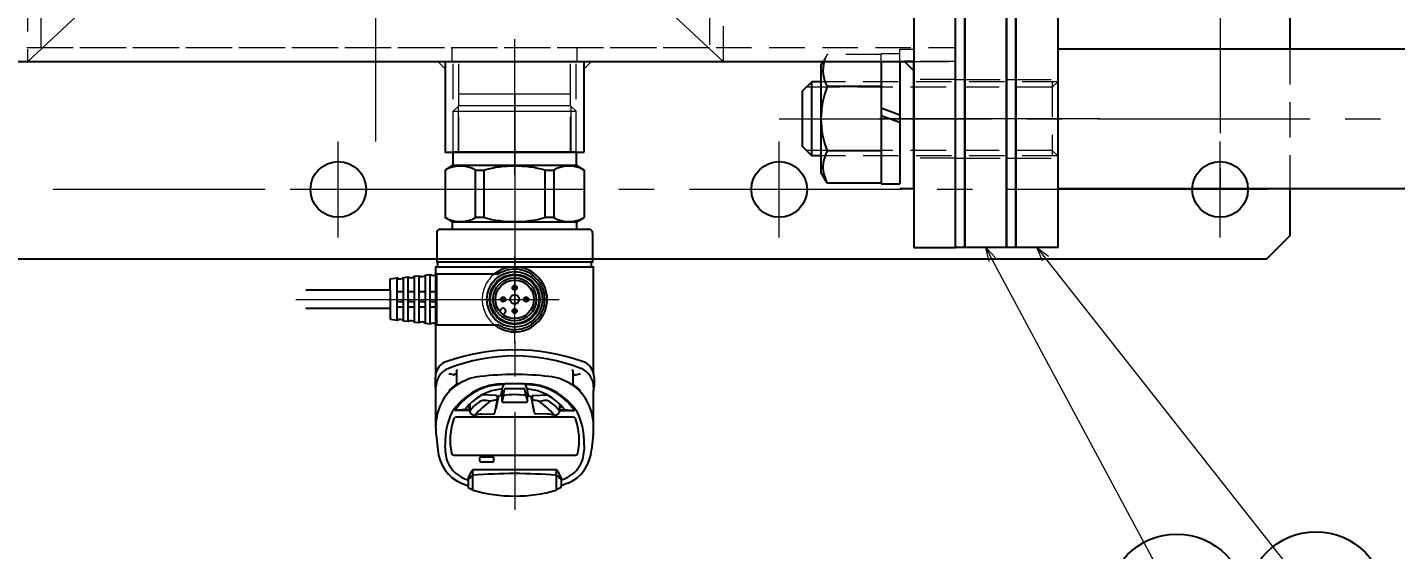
# Model space of a CAD drawing. Header units: millimetres. Extents: x 0 to 38884, y -3675 to 8056.
# Drawn here: x 35126.3 to 35421.1, y 1202.6 to 1315.1 of the extents above; entities that cross this region are included whole.
import ezdxf
from ezdxf import colors
from ezdxf.entities.mleader import LeaderData, LeaderLine
from ezdxf.enums import TextEntityAlignment as Align
from ezdxf.math import Vec2, Vec3

# ---------------------------------------------------------------- set-up
doc = ezdxf.new("R2010")
doc.units = ezdxf.units.MM
doc.header["$LTSCALE"] = 2.4
for name, pattern in [('CENTER2', [28.575, 19.05, -3.175, 3.175, -3.175]), ('HIDDEN', [9.525, 6.35, -3.175]), ('HIDDEN2', [4.7625, 3.175, -1.5875])]:
    doc.linetypes.add(name, pattern=pattern)
for name, color, linetype, lineweight in [('01_外形線', 7, 'Continuous', 25), ('02_細線', 5, 'Continuous', 13), ('03_かくれ線', 6, 'HIDDEN2', 13), ('04_HIDDEN', 2, 'HIDDEN', 13), ('04_中心線', 1, 'CENTER2', 9), ('05_CENTER', 4, 'CENTER2', 13), ('08_DIM', 3, 'Continuous', 13), ('11_HATCH', 4, 'Continuous', 13)]:
    doc.layers.add(name, color=color, linetype=linetype, lineweight=lineweight)
doc.layers.add('10_DRAFT', color=8, linetype='Continuous', lineweight=0, plot=False)
doc.styles.get("Standard").update_dxf_attribs({"font": 'txt.shx', "bigfont": 'extfont2.shx'})

# ---------------------------------------------------------------- blocks, each defined once
blk = doc.blocks.new('AM_BALLOON1')
at = {"transparency": 16777216}
blk.add_circle((0, 0), 5, dxfattribs=at)
blk.add_attdef('B_NUMBER', text='', height=3, dxfattribs=at).set_placement((0, 0), align=Align.MIDDLE_CENTER)
blk = doc.blocks.new('_OPEN')
at = {"color": 0, "linetype": 'ByBlock'}
for p, q in [((-1, 0.167), (0, 0)), ((0, 0), (-1, -0.167)), ((0, 0), (-1, 0))]:
    blk.add_line(p, q, dxfattribs=at)
blk = doc.blocks.new('GP-M＊＊Ta_1')
at = {"color": 0}
for p, q in [((-11.44, 71.35), (-10, 71.89)), ((-10, 72.28), (-9, 72.79)), ((-10, 72.28), (-10, 71.89)), ((-10, 70.16), (-10, 71.89)), ((-9, 72.79), (-9, 68.45)), ((-9, 71.11), (-9, 71.11)), ((9, 72.79), (9, 68.45)), ((10, 72.28), (9, 72.79)), ((10, 72.28), (10, 71.89)), ((10, 70.16), (10, 71.89)), ((11.44, 71.35), (10, 71.89)), ((-9, 68.45), (0, 68.45)), ((0, 68.45), (9, 68.45)), ((13.11, 65.27), (-13.11, 65.27)), ((4.5, 66.5), (4.5, 65.85)), ((7.2, 66.72), (4.8, 66.72)), ((7.2, 65.63), (4.8, 65.63)), ((7.2, 65.63), (4.8, 65.63)), ((7.5, 66.5), (7.5, 65.85)), ((-16.9, 60.92), (-16.55, 64.1)), ((16.9, 60.92), (16.55, 64.1)), ((-17, 59.36), (-17, 51.41)), ((17, 59.36), (17, 51.41)), ((-12.61, 57.07), (12.61, 57.07)), ((-7.12, 56.43), (-4.52, 56.34)), ((-4.29, 56.14), (-3.78, 53.63)), ((4.29, 56.14), (3.78, 53.63)), ((7.12, 56.43), (4.52, 56.34)), ((-10.67, 55.62), (-12.87, 55.62)), ((-10.67, 55.41), (-12.87, 55.62)), ((-10, 55.62), (-10.67, 55.62)), ((-10, 55.48), (-10.67, 55.41)), ((-9.65, 55.62), (-10, 55.62)), ((-9.65, 55.51), (-10, 55.48)), ((-9.87, 54.8), (-9.81, 54.45)), ((-9.65, 54.23), (-9.65, 55.89)), ((-5.15, 53.64), (-6.22, 53.5)), ((-3.58, 52.83), (-4.09, 55.33)), ((-3.77, 52.52), (-3.77, 53.6)), ((-2.42, 52.44), (-2.73, 53.67)), ((-2.73, 53.67), (-2.73, 51.24)), ((2.53, 53.87), (-2.53, 53.87)), ((2.42, 52.44), (2.73, 53.67)), ((2.73, 53.67), (2.73, 51.24)), ((3.58, 52.83), (4.09, 55.33)), ((3.77, 52.52), (3.77, 53.6)), ((5.15, 53.64), (6.22, 53.5)), ((9.65, 54.23), (9.65, 55.89)), ((9.65, 55.62), (10, 55.62)), ((9.65, 55.51), (10, 55.48)), ((9.87, 54.8), (9.81, 54.45)), ((10, 55.62), (10.67, 55.62)), ((10, 55.48), (10.67, 55.41)), ((10.67, 55.41), (12.87, 55.62)), ((10.67, 55.62), (12.87, 55.62)), ((-17.1, 48.54), (-17.1, 50.48)), ((-17, 50.59), (-17, 51.41)), ((-4.07, 52.44), (-7, 52.26)), ((-3.68, 52.59), (-3.77, 53.03)), ((-2.86, 52.44), (-3.66, 52.61)), ((-2.91, 52.17), (-2.73, 51.24)), ((-2.73, 51.24), (-2.68, 51.01)), ((-2.68, 51.01), (-2.43, 50.21)), ((-2.42, 52.44), (-2.2, 51.08)), ((2.42, 52.44), (2.2, 51.08)), ((2.68, 51.01), (2.43, 50.21)), ((2.73, 51.24), (2.68, 51.01)), ((2.91, 52.17), (2.73, 51.24)), ((2.86, 52.44), (3.66, 52.61)), ((3.68, 52.59), (3.77, 53.03)), ((4.07, 52.44), (7, 52.26)), ((17, 51.41), (17, 50.59)), ((17.1, 48.54), (17.1, 50.48)), ((-17, 47.62), (-17, 24.75)), ((-13.18, 47.95), (-14.04, 47.77)), ((-12.62, 47.75), (-13.06, 47.94)), ((-12.5, 47), (-12.5, 49.97)), ((12.5, 47), (12.5, 49.97)), ((12.62, 47.75), (13.06, 47.94)), ((13.18, 47.95), (14.05, 47.77)), ((17, 47.62), (17, 24.75)), ((2.48, 35.03), (2.09, 34.63)), ((2.93, 33.79), (3.33, 34.18)), ((-16.55, 24.7), (-16.95, 24.7)), ((-16.8, 17.4), (-16.8, 23.65)), ((-16.75, 23.7), (-16.55, 23.7)), ((16.55, 24.7), (-16.55, 24.7)), ((-16.55, 24.7), (-16.55, 23.7)), ((-16.55, 23.7), (16.55, 23.7)), ((16.95, 24.7), (16.55, 24.7)), ((16.55, 24.7), (16.55, 23.7)), ((16.55, 23.7), (16.75, 23.7)), ((16.8, 17.4), (16.8, 23.65)), ((-13.4, 16.6), (-16, 16.6)), ((-13.4, 15), (-15, 14.08)), ((13.4, 16.6), (-13.4, 16.6)), ((-13.4, 16.6), (-13.4, 15)), ((13.4, 15), (-13.4, 15)), ((16, 16.6), (13.4, 16.6)), ((13.4, 16.6), (13.4, 15)), ((13.4, 15), (15, 14.08)), ((-15, 3.83), (-15, 14.08)), ((-8.42, 3.83), (-8.42, 14.08)), ((-8.42, 14.08), (-6.54, 14.08)), ((-6.54, 14.08), (-6.54, 3.83)), ((6.54, 14.08), (6.54, 3.83)), ((6.54, 14.08), (8.42, 14.08)), ((8.42, 14.08), (8.42, 3.83)), ((15, 3.83), (15, 14.08)), ((-13.22, 2.8), (-15, 3.83)), ((-6.54, 3.83), (-8.42, 3.83)), ((8.42, 3.83), (6.54, 3.83)), ((13.22, 2.8), (15, 3.83)), ((13.22, 2.8), (-13.22, 2.8)), ((-13.22, 0), (-13.22, 2.8)), ((-13.22, 0), (13.22, 0)), ((13.22, 2.8), (13.22, 0))]:
    blk.add_line(p, q, dxfattribs=at)
for centre, radius in [((0, 31.7), 6), ((0, 31.7), 5.4), ((0, 31.7), 5.25), ((0, 31.7), 4.65), ((0, 31.7), 4.15), ((0, 31.7), 1), ((0, 34.2), 0.5), ((0, 34.2), 0.203), ((-2.5, 31.7), 0.5), ((-2.5, 31.7), 0.203), ((0, 29.2), 0.5), ((2.5, 31.7), 0.5), ((2.5, 31.7), 0.203), ((0, 29.2), 0.203)]:
    blk.add_circle(centre, radius, dxfattribs=at)
for centre, radius, start, end in [((0, 42.32), 31.78, 73.5464, 106.4536), ((-8.09, 63.56), 8.48, 113.2738, 176.3546), ((8.09, 63.56), 8.48, 3.6454, 66.7262), ((-8.35, 64.19), 6.62, 104.4095, 158.8557), ((-6.45, 73.18), 4.39, 216.0305, 234.4836), ((-4.5, 72.23), 5.88, 200.644, 220.0351), ((0, 185.21), 115.95, 265.5479, 274.4513), ((6.45, 73.18), 4.39, 305.5164, 323.9695), ((4.5, 72.23), 5.88, 319.9649, 339.356), ((8.35, 64.19), 6.62, 21.1443, 75.5905), ((-4.97, 63.49), 10.05, 162.08, 182.8369), ((-0.71, 62.01), 13.2, 167.4122, 200.4388), ((-13.11, 64.77), 0.5, 90, 167.4122), ((4.68, 66.5), 0.179, 126.0666, 180), ((4.68, 65.85), 0.179, 180, 233.9334), ((4.8, 66.34), 0.384, 90, 126.0666), ((4.8, 66.01), 0.384, 233.9334, 270), ((7.2, 66.34), 0.384, 53.9334, 90), ((7.2, 66.01), 0.384, 270, 306.0666), ((7.32, 66.5), 0.179, 0, 53.9334), ((7.32, 65.85), 0.179, 306.0666, 0), ((0.71, 62.01), 13.2, 339.5612, 12.5878), ((13.11, 64.77), 0.5, 12.5878, 90), ((4.97, 63.49), 10.05, 357.1631, 17.92), ((-0.03, 62.61), 14.97, 178.5354, 205.8114), ((0.03, 62.61), 14.97, 334.1886, 1.4646), ((-7.18, 59.5), 9.83, 171.6864, 180.8201), ((7.18, 59.5), 9.83, 359.1799, 8.3136), ((-5.99, 59.02), 11, 180.4291, 234.2155), ((-2.39, 63.04), 13.11, 212.018, 271.3996), ((-12.61, 57.57), 0.5, 200.4388, 270), ((-9.15, 55.87), 0.504, 143.0274, 221.8632), ((-8.53, 55.41), 1.27, 88.6961, 143.4598), ((2.16, 65.06), 13.56, 218.1577, 237.3496), ((-6.93, 61.3), 4.88, 251.2008, 267.7819), ((-4.53, 56.09), 0.25, 11.4664, 88.0083), ((2.39, 63.04), 13.11, 268.6004, 327.982), ((4.53, 56.09), 0.25, 91.9917, 168.5336), ((-2.16, 65.06), 13.56, 302.6504, 321.8423), ((6.93, 61.3), 4.88, 272.2181, 288.7992), ((8.53, 55.41), 1.27, 36.5402, 91.3039), ((9.15, 55.87), 0.504, 318.1368, 36.9726), ((5.99, 59.02), 11, 305.7845, 359.5709), ((12.61, 57.57), 0.5, 270, 339.5612), ((-2.47, 62.61), 12.53, 213.904, 270.4733), ((-1.84, 62), 11.02, 216.7249, 265.6197), ((-9.29, 54.86), 0.587, 127.9747, 186.5739), ((-9.32, 54.27), 0.577, 124.7688, 151.1454), ((-9.42, 54.5), 0.394, 187.4718, 199.5162), ((-2.45, 61.53), 9.28, 220.2975, 236.2786), ((-6.49, 55.48), 2, 236.2786, 277.8418), ((-3.41, 59.88), 6.47, 254.3579, 263.5525), ((-4.38, 55.26), 0.292, 13.9809, 37.0195), ((-4.06, 54.11), 0.671, 263.6623, 282.8202), ((-3.95, 53.64), 0.188, 282.1625, 335.2063), ((-3.89, 53.6), 0.12, 339.9352, 12.4853), ((-2.53, 53.67), 0.2, 90.0011, 180), ((2.47, 62.61), 12.53, 269.5267, 326.096), ((2.53, 53.67), 0.2, 0, 89.9989), ((1.84, 62), 11.02, 274.3803, 323.2751), ((3.89, 53.6), 0.12, 167.5147, 200.0648), ((3.95, 53.64), 0.188, 204.7937, 257.8375), ((4.06, 54.11), 0.671, 257.1798, 276.3377), ((4.38, 55.26), 0.292, 142.9805, 166.0191), ((3.41, 59.88), 6.47, 276.4475, 285.6421), ((6.49, 55.48), 2, 262.1582, 303.7214), ((2.45, 61.53), 9.28, 303.7214, 319.7025), ((9.29, 54.86), 0.587, 353.4261, 52.0253), ((9.32, 54.27), 0.577, 28.8546, 55.2312), ((9.42, 54.5), 0.394, 340.4838, 352.5282), ((-12.75, 50.48), 4.35, 167.6893, 180), ((-12.73, 50.59), 4.27, 180, 248.5262), ((-13.49, 51.73), 0.72, 197.4859, 224.4986), ((-5.9, 59.4), 11.51, 225.2245, 235.0173), ((-4.08, 53.02), 0.589, 270.4829, 319.0255), ((-3.78, 52.78), 0.209, 315.4324, 12.1745), ((-2.63, 52.26), 0.292, 108.4253, 197.8214), ((-2.53, 51.4), 0.469, 114.5208, 129.6137), ((-2.05, 50.33), 0.4, 197.1995, 267.0765), ((-0.01, 66.27), 14.04, 260.1067, 279.9992), ((-2.01, 51.11), 0.2, 189.1969, 271.5322), ((0, -23.9), 74.84, 88.4678, 91.5322), ((2.01, 51.11), 0.2, 268.4678, 350.8031), ((2.05, 50.33), 0.4, 272.9235, 342.8005), ((2.63, 52.26), 0.292, 342.1786, 71.5747), ((2.53, 51.4), 0.469, 50.3863, 65.4792), ((3.78, 52.78), 0.209, 167.8255, 224.5676), ((4.08, 53.02), 0.589, 220.9745, 269.5171), ((5.9, 59.4), 11.51, 304.9827, 314.7755), ((13.49, 51.73), 0.72, 315.5014, 342.5141), ((12.73, 50.59), 4.27, 291.4738, 0), ((12.75, 50.48), 4.35, 0, 12.3107), ((-12.75, 48.54), 4.35, 180, 192.3107), ((-13.36, 48.63), 3.78, 195.5713, 250.3338), ((-13.98, 47.53), 0.246, 104.8992, 144.2618), ((-13.14, 47.75), 0.2, 66.5232, 101.9143), ((-12.7, 47.56), 0.2, 0, 66.5232), ((-12.36, 49.94), 0.14, 126.7599, 168.456), ((-5.99, 60.32), 12.08, 237.8224, 263.4213), ((0, 113.1), 65.2, 263.5049, 276.4951), ((0, 90.45), 40.57, 267.0724, 272.9276), ((5.99, 60.32), 12.08, 276.5787, 302.1776), ((12.36, 49.94), 0.14, 11.544, 53.2401), ((12.7, 47.56), 0.2, 113.4768, 180), ((13.14, 47.75), 0.2, 78.0857, 113.4768), ((13.98, 47.53), 0.246, 35.7382, 75.1008), ((13.36, 48.63), 3.78, 289.6662, 344.4287), ((12.75, 48.54), 4.35, 347.6893, 0), ((0, 87.17), 44.57, 250.8386, 289.1614), ((0, 82.94), 39.04, 248.5262, 291.4738), ((-12.06, 47.03), 0.442, 184.1998, 208.8091), ((12.06, 47.03), 0.442, 331.1909, 355.8002), ((2.51, 34.21), 0.6, 135, 315), ((-16.95, 24.75), 0.05, 180, 270), ((-16.75, 23.65), 0.05, 90, 180), ((16.75, 23.65), 0.05, 0, 90), ((16.95, 24.75), 0.05, 270, 0), ((-16, 17.4), 0.8, 180, 270), ((-11.71, 8.26), 6.68, 60.4959, 119.5041), ((0, -10.17), 25.11, 74.9098, 105.0902), ((11.71, 8.26), 6.68, 60.4959, 119.5041), ((16, 17.4), 0.8, 270, 0), ((-11.71, 9.64), 6.68, 240.4959, 299.5041), ((0, 28.08), 25.11, 254.9098, 285.0902), ((11.71, 9.64), 6.68, 240.4959, 299.5041)]:
    blk.add_arc(centre, radius, start, end, dxfattribs=at)
at = {"layer": '05_CENTER', "color": 0}
for p, q in [((0, -12.6), (0, 77.09)), ((8.5, 31.7), (-8.5, 31.7))]:
    blk.add_line(p, q, dxfattribs=at)
at = {"layer": '10_DRAFT'}
for p, q in [((12.2, -9.86), (12.2, 0)), ((-13.22, 0), (-13.22, -8.84)), ((-12.2, 0), (-12.2, -9.86)), ((13.22, 0), (13.22, -8.84)), ((-12.06, -10), (-13.22, -8.84)), ((13.22, -8.84), (-13.22, -8.84)), ((12.06, -10), (13.22, -8.84)), ((-12.06, -10), (-12, -10)), ((-12, -10), (12, -10)), ((-12, -10), (-12, -12.6)), ((12, -10), (12, -12.6)), ((12, -10), (12.06, -10)), ((12, -12.6), (-12, -12.6))]:
    blk.add_line(p, q, dxfattribs=at)
blk = doc.blocks.new('OP-75722c_1')
at = {"color": 0}
for p, q in [((-5.5, -16.8), (-5.5, -3.46)), ((5.5, -16.8), (5.5, -3.46)), ((5.5, -16.8), (-5.5, -16.8)), ((-1.65, -16.8), (-1.65, -18.18)), ((0.5, -16.8), (0.5, -18.18)), ((1.65, -16.8), (1.65, -18.18)), ((5.34, -18.18), (-5.36, -18.18)), ((-5.25, -19.18), (-5.36, -18.18)), ((5.23, -19.18), (-5.25, -19.18)), ((5.07, -20.55), (-5.11, -20.55)), ((-5, -21.55), (-5.11, -20.55)), ((-1.65, -19.18), (-1.65, -20.55)), ((0.5, -19.18), (0.5, -20.55)), ((1.65, -19.18), (1.65, -20.55)), ((5.07, -20.55), (4.95, -21.55)), ((5.34, -18.18), (5.23, -19.18)), ((4.95, -21.55), (-5, -21.55)), ((4.8, -22.92), (-4.86, -22.92)), ((-4.75, -23.92), (-4.86, -22.92)), ((-1.65, -21.55), (-1.65, -22.92)), ((0.5, -21.55), (0.5, -22.92)), ((1.65, -21.55), (1.65, -22.92)), ((4.8, -22.92), (4.68, -23.92)), ((4.68, -23.92), (-4.75, -23.92)), ((4.52, -25.3), (-4.61, -25.3)), ((-4.45, -26.8), (-4.61, -25.3)), ((-1.65, -23.92), (-1.65, -25.3)), ((0.5, -23.92), (0.5, -25.3)), ((1.65, -23.92), (1.65, -25.3)), ((4.52, -25.3), (4.35, -26.8)), ((-2, -26.8), (-4.45, -26.8)), ((-2, -26.8), (-2, -45)), ((-2, -26.8), (2, -26.8)), ((2, -26.8), (2, -45)), ((2, -26.8), (4.35, -26.8))]:
    blk.add_line(p, q, dxfattribs=at)
for centre, radius, start, end in [((0, 0), 7, 321.7868, 218.2132), ((0, 0), 6.5, 327.7958, 212.2042), ((-6.15, -17.56), 1, 322.2627, 49.7255), ((6.14, -17.57), 1, 129.6488, 217.2308), ((-5.9, -19.94), 1, 322.2627, 49.7255), ((5.86, -19.94), 1, 129.6488, 217.2308), ((-5.65, -22.31), 1, 322.2627, 49.7255), ((5.59, -22.32), 1, 129.6488, 217.2308), ((-5.4, -24.69), 1, 322.2627, 49.7255), ((5.32, -24.69), 1, 129.6488, 217.2308)]:
    blk.add_arc(centre, radius, start, end, dxfattribs=at)
at = {"layer": '04_HIDDEN', "color": 0}
blk.add_arc((0, 0), 7, 218.2132, 321.7868, dxfattribs=at)
at = {"layer": '05_CENTER', "color": 0}
for p, q in [((0, -47.12), (0, 9.59)), ((9.36, 0), (-9.36, 0))]:
    blk.add_line(p, q, dxfattribs=at)
blk = doc.blocks.new('_Open30')
at = {"color": 0, "linetype": 'ByBlock', "lineweight": -2}
for p, q in [((-1, 0.268), (0, 0)), ((0, 0), (-1, -0.268)), ((0, 0), (-1, 0))]:
    blk.add_line(p, q, dxfattribs=at)

msp = doc.modelspace()

# ---------------------------------------------------------------- linework, layer by layer
at = {"color": 0}
msp.add_line((34045.3002, 1307.8096), (35317.3002, 1307.8096), dxfattribs=at)
msp.add_line((35297.3003, 1306.9372), (35297.804, 1307.8096))
msp.add_lwpolyline([(35326.3002, 1487.7096), (35317.3002, 1487.7096), (35317.3002, 1267.7096), (35326.3002, 1267.7096)], close=True, dxfattribs=at)
for points in [[(35326.3003, 1267.7096), (35326.3003, 1487.7096), (35328.3003, 1487.7096), (35328.3003, 1267.7096)], [(35328.3003, 1267.7096), (35328.3003, 1487.7096), (35337.3003, 1487.7096), (35337.3003, 1267.7096)], [(35337.3003, 1267.7096), (35337.3003, 1487.7096), (35339.3003, 1487.7096), (35339.3003, 1267.7096)], [(35339.3003, 1267.7011), (35339.3003, 1487.7011), (35348.3003, 1487.7011), (35348.3003, 1267.7011)], [(35348.3003, 1280.4372), (35498.3003, 1280.4372), (35498.3003, 1310.4372), (35348.3003, 1310.4372)], [(35246.3002, 1288.2096), (35246.3002, 1307.7096), (35216.3002, 1307.7096), (35216.3002, 1288.2096)]]:
    msp.add_lwpolyline(points, close=True)
for points in [[(35398.3002, 1360.2096), (35398.3002, 1310.4372)], [(35398.3002, 1280.2096), (35398.3002, 1270.2096), (35393.3002, 1265.2096), (35088.3002, 1265.2096), (35083.3002, 1270.2096), (35083.3002, 1307.8096)]]:
    msp.add_lwpolyline(points, dxfattribs=at)
for points in [[(35276.3002, 1307.8096), (35276.3002, 1307.7096), (35126.3002, 1307.7096), (35126.3002, 1307.8096)], [(35276.3002, 1307.8096), (35276.3002, 1307.7096), (35126.3002, 1307.7096), (35126.3002, 1307.8096)], [(35295.3003, 1303.4372), (35293.3003, 1301.4372)], [(35295.3003, 1287.4372), (35295.3003, 1303.4372)], [(35297.3003, 1303.4372), (35295.3003, 1303.4372)], [(35293.3003, 1289.4372), (35293.3003, 1301.4372)], [(35295.3003, 1287.4372), (35293.3003, 1289.4372)], [(35297.3003, 1287.4372), (35295.3003, 1287.4372)]]:
    msp.add_lwpolyline(points)
at = {"color": 3}
msp.add_lwpolyline([(35317.3002, 1307.8096), (35315.3002, 1307.8096), (35315.3002, 1307.8096), (35317.3002, 1305.8096)], close=True, dxfattribs=at)
at = {"color": 0}
for centre in [(35193.3002, 1280.2096), (35288.3002, 1280.2096), (35383.3002, 1280.2096)]:
    msp.add_circle(centre, 6, dxfattribs=at)
at = {"layer": '01_外形線'}
for points in [[(35297.3003, 1306.9372), (35297.3003, 1283.9372)], [(35310.3003, 1307.8096), (35310.3003, 1281.4372)], [(35314.3003, 1307.8096), (35314.3003, 1294.6372)], [(35317.3003, 1280.4372), (35317.3003, 1307.8096)], [(35310.3003, 1302.3654), (35298.6608, 1302.3654)], [(35314.3003, 1296.2372), (35310.3003, 1297.6931)], [(35314.3003, 1294.6372), (35310.3003, 1296.0931)], [(35314.3003, 1294.6372), (35314.3003, 1281.4372)], [(35310.3003, 1288.509), (35298.6608, 1288.509)], [(35298.6608, 1281.5808), (35297.3003, 1283.9372)], [(35310.3003, 1281.5808), (35298.6608, 1281.5808)], [(35310.3003, 1281.4372), (35314.3003, 1281.4372)], [(35314.3003, 1280.4372), (35317.3003, 1280.4372)]]:
    msp.add_lwpolyline(points, dxfattribs=at)
for points in [[(35298.6608, 1302.3654, 0.19636667), (35298.6608, 1288.509)], [(35298.6608, 1288.509, 0.26794907), (35298.6608, 1281.5808)]]:
    msp.add_lwpolyline(points, format="xyb", dxfattribs=at)
msp.add_arc((35304.6608, 1305.8295), 6.9282, 163.393042, 209.999987, dxfattribs=at)
at = {"layer": '02_細線'}
for p, q in [((35126.3002, 1307.7096), (35276.3002, 1447.7096)), ((35126.3002, 1447.7096), (35276.3002, 1307.7096))]:
    msp.add_line(p, q, dxfattribs=at)
for points in [[(35297.3003, 1302.2372), (35294.1003, 1302.2372)], [(35297.3003, 1288.6372), (35294.1003, 1288.6372)]]:
    msp.add_lwpolyline(points, dxfattribs=at)
at = {"layer": '03_かくれ線'}
for p, q in [((35126.3002, 1447.6096), (35126.3002, 1307.8096)), ((35126.3002, 1447.6096), (35126.3002, 1307.8096)), ((35276.3002, 1307.8096), (35276.3002, 1447.6096)), ((35276.3002, 1307.8096), (35276.3002, 1447.6096)), ((35276.3002, 1307.8096), (35276.3002, 1447.6096)), ((35326.3002, 1447.6096), (35326.3002, 1307.8096)), ((34040.3002, 1310.8096), (35326.3002, 1310.8096)), ((35217.8002, 1307.7096), (35217.8002, 1310.7096)), ((35244.8002, 1307.7096), (35244.8002, 1310.7096)), ((35310.3003, 1307.8096), (35310.3003, 1309.4372)), ((35314.3003, 1307.8096), (35314.3003, 1310.4372)), ((35317.3003, 1307.8096), (35317.3003, 1310.4372)), ((35398.3002, 1310.4372), (35398.3002, 1280.4372)), ((35218.0797, 1288.2096), (35218.0797, 1307.7096)), ((35219.2417, 1288.2096), (35219.2417, 1307.7096)), ((35243.3587, 1288.2096), (35243.3587, 1307.7096)), ((35244.5207, 1288.2096), (35244.5207, 1307.7096)), ((35317.3002, 1307.8096), (35326.3002, 1307.8096)), ((35326.3002, 1307.8096), (35317.3002, 1307.8096)), ((35326.3002, 1303.9316), (35317.3002, 1303.9316)), ((35326.3003, 1303.9372), (35328.3003, 1303.9372)), ((35328.3003, 1303.9372), (35337.3003, 1303.9372)), ((35337.3003, 1303.9372), (35339.3003, 1303.9372)), ((35339.3003, 1303.9287), (35348.3003, 1303.9287)), ((35326.3002, 1286.9372), (35317.3002, 1286.9372)), ((35326.3003, 1286.9372), (35328.3003, 1286.9372)), ((35328.3003, 1286.9372), (35337.3003, 1286.9372)), ((35337.3003, 1286.9372), (35339.3003, 1286.9372)), ((35339.3003, 1286.9287), (35348.3003, 1286.9287))]:
    msp.add_line(p, q, dxfattribs=at)
msp.add_lwpolyline([(35129.3002, 1444.7096), (35273.3002, 1444.7096), (35273.3002, 1310.7096), (35129.3002, 1310.7096)], close=True, dxfattribs=at)
for points in [[(35298.6608, 1309.2936), (35297.804, 1307.8096)], [(35310.3003, 1309.2936), (35298.6608, 1309.2936)], [(35314.3003, 1309.4372), (35310.3003, 1309.4372)], [(35314.3003, 1310.4372), (35317.3003, 1310.4372)], [(35314.3003, 1307.8096), (35314.3003, 1307.8096)], [(35348.3003, 1303.4372), (35297.3003, 1303.4372)], [(35347.1003, 1303.4372), (35347.1003, 1287.4372)], [(35347.1003, 1302.2372), (35348.3003, 1303.4372)], [(35347.1003, 1302.2372), (35297.3003, 1302.2372)], [(35347.1003, 1288.6372), (35297.3003, 1288.6372)], [(35347.1003, 1288.6372), (35348.3003, 1287.4372)], [(35348.3003, 1287.4372), (35297.3003, 1287.4372)]]:
    msp.add_lwpolyline(points, dxfattribs=at)
msp.add_arc((35304.6608, 1305.8295), 6.9282, 150.000013, 163.393042, dxfattribs=at)
at = {"layer": '04_中心線'}
for p, q in [((35201.3002, 1464.8683), (35201.3002, 1290.5509)), ((35201.3002, 1452.7096), (35201.3002, 1302.7096)), ((35231.3002, 1283.3346), (35231.3002, 1312.5846)), ((35231.3002, 1306.2096), (35231.3002, 1312.2096)), ((35288.3003, 1295.4372), (35536.3003, 1295.4372)), ((35333.2971, 1295.4372), (35309.9237, 1295.4372)), ((35337.3003, 1295.4372), (35317.3003, 1295.4372)), ((35346.3003, 1295.4372), (35319.3003, 1295.4372)), ((35348.3003, 1295.4372), (35328.3003, 1295.4372)), ((35357.3003, 1295.4287), (35330.3003, 1295.4287)), ((35193.3002, 1269.8712), (35193.3002, 1290.5479)), ((35288.3002, 1269.8712), (35288.3002, 1290.5479)), ((35383.3002, 1269.8712), (35383.3002, 1290.5479)), ((35393.6386, 1280.2096), (35372.9619, 1280.2096))]:
    msp.add_line(p, q, dxfattribs=at)
msp.add_lwpolyline([(35098.3002, 1475.2096), (35383.3002, 1475.2096), (35383.3002, 1280.2096), (35098.3002, 1280.2096)], close=True, dxfattribs=at)
for points in [[(35297.3003, 1295.4372), (35310.3003, 1295.4372)], [(35310.3003, 1295.4372), (35314.3003, 1295.4372)], [(35314.3003, 1295.4372), (35317.3003, 1295.4372)]]:
    msp.add_lwpolyline(points, dxfattribs=at)
at = {"layer": '05_CENTER'}
for p, q in [((35203.6386, 1280.2096), (35182.9619, 1280.2096)), ((35298.6386, 1280.2096), (35277.9619, 1280.2096))]:
    msp.add_line(p, q, dxfattribs=at)
at = {"layer": '11_HATCH'}
for points in [[(35216.3002, 1306.2096), (35216.3002, 1307.7096), (35214.8002, 1307.7096), (35216.3002, 1306.2096)], [(35246.3002, 1306.2096), (35246.3002, 1307.7096), (35247.8002, 1307.7096), (35246.3002, 1306.2096)]]:
    msp.add_lwpolyline(points, dxfattribs=at)

# ---------------------------------------------------------------- block references
at = {"color": 4}
for name, p, rotation in [('GP-M＊＊Ta_1', (35231.3002, 1288.2096), 180), ('OP-75722c_1', (35231.3002, 1256.5096), 270)]:
    msp.add_blockref(name, p, dxfattribs=dict(at, rotation=rotation))

# ---------------------------------------------------------------- leaders
at = {"layer": '08_DIM'}
ml = msp.add_multileader_block('Standard', dxfattribs=at)
ml.set_content('AM_BALLOON1', color=256, scale=3)
ml.set_attribute('B_NUMBER', 'N', width=0)
ml.set_leader_properties(color=256, linetype='ByLayer', lineweight=-1)
ml.set_arrow_properties(name='OPEN')
ml.build(insert=Vec2(0, 0))
ml.multileader.update_dxf_attribs({"leader_type": 0, "has_dogleg": 0, "text_right_attachment_type": 6, "dogleg_length": 0, "arrow_head_size": 6, "scale": 3, "block_connection_type": 1})
ctx = ml.context
ctx.base_point, ctx.scale, ctx.char_height, ctx.arrow_head_size, ctx.landing_gap_size, ctx.plane_origin = Vec3(35713.6935, 1583.3789), 3, 12, 6, 6, Vec3(35713.6935, 1583.3789)
ctx.right_attachment, ctx.attachment_type = 6, 1
notes = []
notes.append((ctx, [(0, (0, 0, 0), (0, 0), (1, 0), 1, [])]))
ctx.block.insert = Vec3(35713.6935, 1583.3789)
ml = msp.add_multileader_block('Standard', dxfattribs=at)
ml.set_content('AM_BALLOON1', color=256, scale=3)
ml.set_attribute('B_NUMBER', 'G', width=0)
ml.set_leader_properties(color=256, linetype='ByLayer', lineweight=-1)
ml.set_arrow_properties(name='OPEN')
ml.build(insert=Vec2(0, 0))
ml.multileader.update_dxf_attribs({"leader_type": 0, "has_dogleg": 0, "text_right_attachment_type": 6, "dogleg_length": 0, "arrow_head_size": 6, "scale": 3, "block_connection_type": 1})
ctx = ml.context
ctx.base_point, ctx.scale, ctx.char_height, ctx.arrow_head_size, ctx.landing_gap_size, ctx.plane_origin = Vec3(35678.7497, 1486.7985), 3, 12, 6, 6, Vec3(35678.7497, 1486.7985)
ctx.right_attachment, ctx.attachment_type = 6, 1
notes.append((ctx, [(0, (0, 0, 0), (0, 0), (1, 0), 1, [])]))
ctx.block.insert = Vec3(35678.7497, 1486.7985)
ml = msp.add_multileader_block('Standard', dxfattribs=at)
ml.set_content('AM_BALLOON1', color=256, scale=3)
ml.set_attribute('B_NUMBER', '5', width=0)
ml.set_leader_properties(color=256, linetype='ByLayer', lineweight=-1)
ml.set_arrow_properties(name='OPEN30')
ml.build(insert=Vec2(0, 0))
ml.multileader.update_dxf_attribs({"has_dogleg": 0, "text_right_attachment_type": 6, "dogleg_length": 0, "arrow_head_size": 3, "scale": 3, "block_connection_type": 1})
ctx = ml.context
ctx.base_point, ctx.scale, ctx.char_height, ctx.arrow_head_size, ctx.landing_gap_size, ctx.plane_origin = Vec3(35373.952, 1190.9031), 3, 12, 3, 6, Vec3(35225.9278, 1686.6233)
ctx.right_attachment, ctx.attachment_type = 6, 1
notes.append((ctx, [(1, (1, 1, 0), (35373.952, 1190.9031), (1, 0), 0, [(0, [(35332.8003, 1267.7096)], 0, [])])]))
ctx.block.insert = Vec3(35373.952, 1190.9031)
ml = msp.add_multileader_block('Standard', dxfattribs=at)
ml.set_content('AM_BALLOON1', color=256, scale=3)
ml.set_attribute('B_NUMBER', '7', width=0)
ml.set_leader_properties(color=256, linetype='ByLayer', lineweight=-1)
ml.set_arrow_properties(name='OPEN30')
ml.build(insert=Vec2(0, 0))
ml.multileader.update_dxf_attribs({"has_dogleg": 0, "text_right_attachment_type": 6, "dogleg_length": 0, "arrow_head_size": 3, "scale": 3, "block_connection_type": 1})
ctx = ml.context
ctx.base_point, ctx.scale, ctx.char_height, ctx.arrow_head_size, ctx.landing_gap_size, ctx.plane_origin = Vec3(35403.9434, 1191.41), 3, 12, 3, 6, Vec3(35255.9192, 1687.1302)
ctx.right_attachment, ctx.attachment_type = 6, 1
notes.append((ctx, [(1, (1, 1, 0), (35403.9434, 1191.41), (1, 0), 0, [(0, [(35343.8003, 1267.7011)], 0, [])])]))
ctx.block.insert = Vec3(35403.9434, 1191.41)
for ctx, leaders in notes:
    for number, flags, end, landing, length, lines in leaders:
        leader = LeaderData()
        leader.index, (leader.has_last_leader_line, leader.has_dogleg_vector, leader.attachment_direction) = number, flags
        leader.last_leader_point, leader.dogleg_vector, leader.dogleg_length = Vec3(end), Vec3(landing), length
        for number, points, colour, breaks in lines:
            line = LeaderLine()
            line.index, line.vertices, line.color, line.breaks = number, Vec3.list(points), colors.encode_raw_color(colour), breaks
            leader.lines.append(line)
        ctx.leaders.append(leader)

doc.saveas('drawing.dxf')
